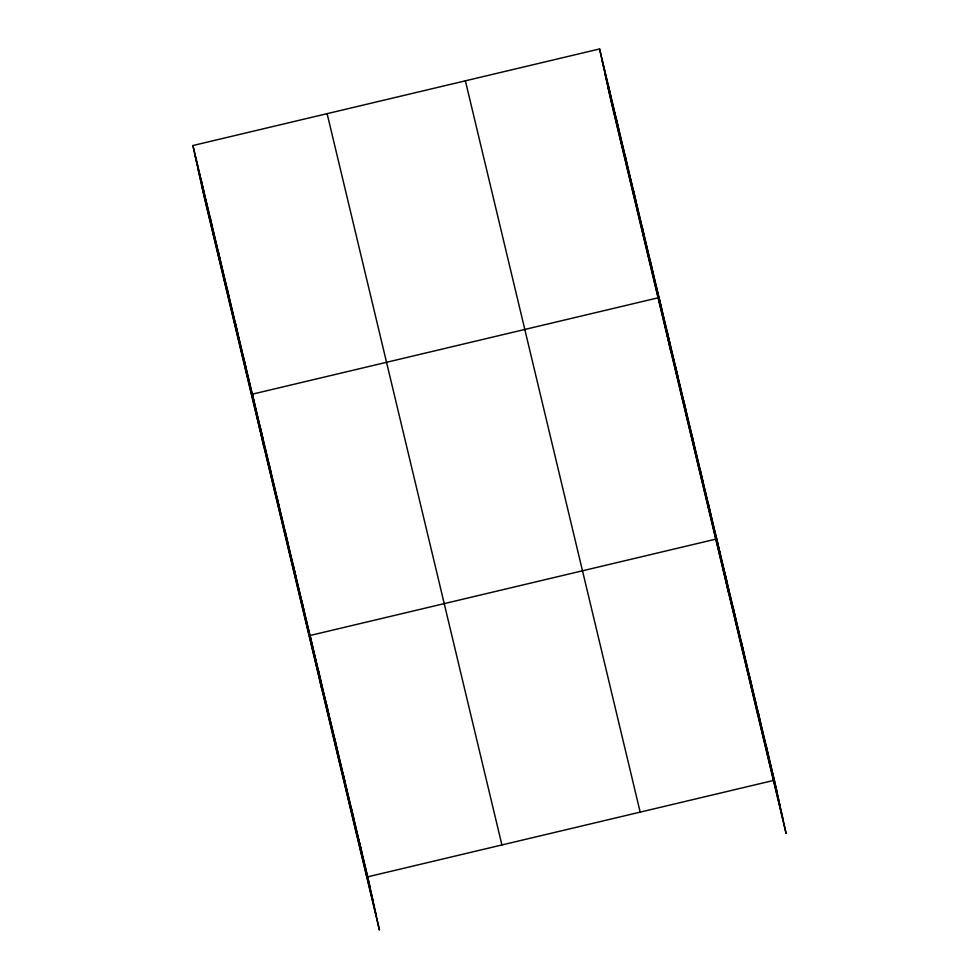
<?xml version="1.0" encoding="UTF-8"?>
<svg xmlns="http://www.w3.org/2000/svg" width="979" height="979" viewBox="0 0 979 979"><rect width="100%" height="100%" fill="white"/><g stroke="black" fill="none" stroke-linecap="round" stroke-linejoin="round"><path stroke-width="1.47" d="M192.912 145.528L367.712 876.829L379.411 930.05L204.611 198.749L192.912 145.528L599.589 48.95L774.389 780.251L786.088 833.472L611.288 102.171L599.589 48.95M367.712 876.829L774.389 780.251M601.963 59.731L776.763 791.032M605.034 73.743L779.835 805.044M608.204 88.171L783.004 819.472M465.38 80.816L640.18 812.129M327.108 113.65L501.909 844.963M195.286 156.31L370.086 887.61M198.358 170.309L373.158 901.61M201.539 184.737L376.34 916.05M766.141 745.778L768.515 756.559M757.905 711.305L760.279 722.086M749.669 676.832L752.031 687.613M741.421 642.346L743.795 653.128M733.185 607.873L735.559 618.655M724.949 573.4L727.311 584.182M728.4 592.148L716.701 538.927L310.025 635.493L321.724 688.714M708.466 504.442L710.827 515.235M700.218 469.969L702.592 480.75M691.982 435.496L694.356 446.277M683.746 401.023L686.108 411.804M675.498 366.55L677.872 377.331M667.262 332.065L669.636 342.846M670.725 350.812L659.014 297.592L252.349 394.17L264.049 447.391M650.533 262.078L652.895 272.86M642.04 226.553L644.415 237.334M633.548 191.027L635.922 201.809M625.055 155.514L627.429 166.295M616.562 119.989L618.936 130.77M608.081 84.475L610.443 95.257M359.477 842.356L361.838 853.137M351.228 807.883L353.603 818.664M342.993 773.398L345.367 784.179M334.745 738.925L337.119 749.706M326.509 704.452L328.883 715.233M318.273 669.979L320.635 680.76M301.789 601.02L304.163 611.802M293.541 566.547L295.915 577.329M285.305 532.074L287.679 542.856M277.069 497.601L279.431 508.382M268.821 463.116L271.195 473.897M260.585 428.643L262.959 439.424M243.857 358.644L246.218 369.426M235.364 323.131L237.738 333.912M226.871 287.606L229.245 298.387M218.378 252.08L220.752 262.874M209.898 216.567L212.259 227.348M201.405 181.042L203.767 191.823"/></g></svg>
